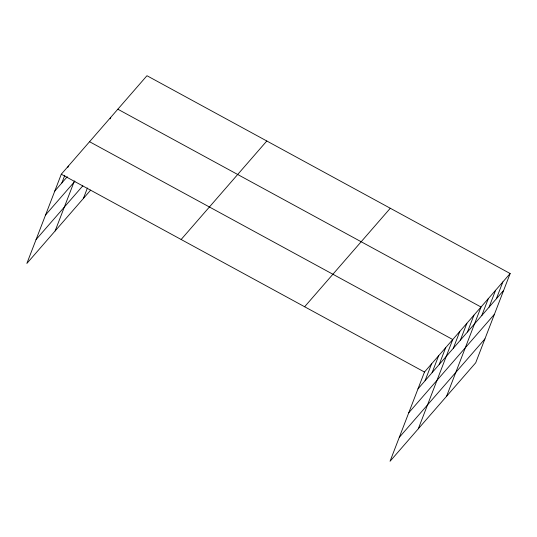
<?xml version="1.0" encoding="UTF-8"?>
<svg xmlns="http://www.w3.org/2000/svg" width="537" height="537" viewBox="0 0 537 537"><rect width="100%" height="100%" fill="white"/><g stroke="black" fill="none" stroke-linecap="round" stroke-linejoin="round"><path stroke-width="0.81" d="M510.15 273.534L424.478 372.034L390.043 461.283L475.708 362.784L510.15 273.534L146.957 75.717L61.292 174.216L26.85 263.466L90.672 190.085M61.849 182.949L64.809 175.284M67.763 167.625L68.353 166.094M55.123 230.964L74.415 180.969M110.172 118.865L110.763 117.335M83.396 198.455L87.424 188.004M425.042 380.767L431.547 363.905M432.11 372.638L438.615 355.783M439.179 364.516L445.683 347.654M418.31 428.781L452.751 339.525L89.558 141.714M453.315 348.258L459.82 331.403M460.384 340.136L466.888 323.274M467.452 332.007L473.956 315.152M446.583 396.272L481.024 307.023L117.831 109.206M481.796 315.508L488.301 298.653M489.079 307.137L495.584 290.275M496.363 298.767L502.867 281.905M54.781 191.078L67.286 176.7M45.564 214.968L74.925 181.211M36.066 239.576L82.826 185.822M181.144 239.495L266.815 140.996M304.627 306.755L390.298 208.255M417.974 388.895L503.646 290.389M408.758 412.778L494.429 314.279M399.26 437.393L484.931 338.894M61.292 174.216L424.478 372.034"/></g></svg>
